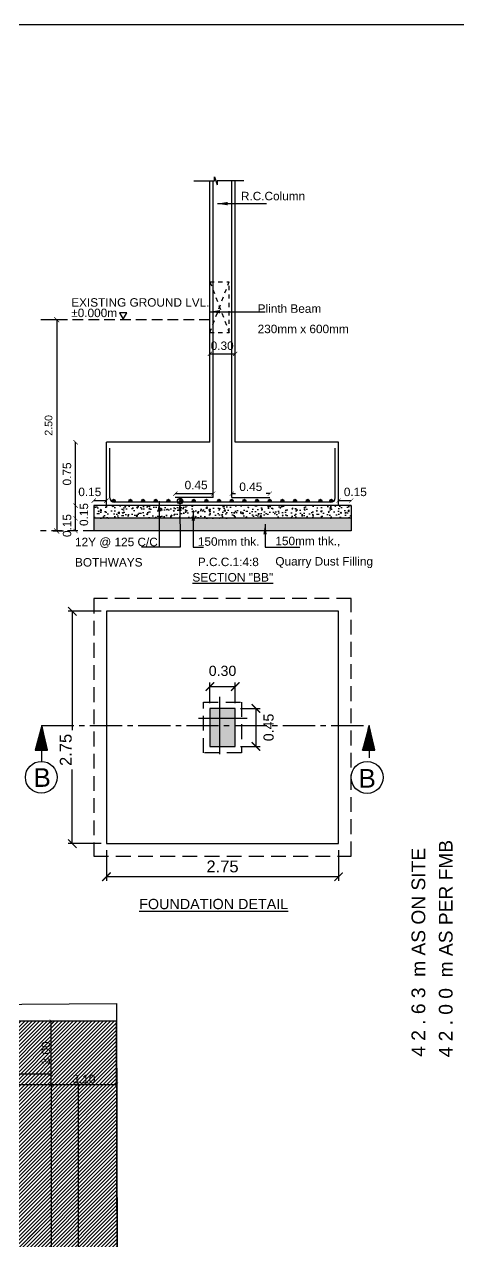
# Model space of a CAD drawing. Header units: metres. Extents: x 2130 to 3135, y 5414 to 5819.
# Drawn here: x 2793.12 to 2803.41, y 5627.74 to 5656.56 of the extents above; entities that cross this region are included whole.
import ezdxf

# ---------------------------------------------------------------- set-up
doc = ezdxf.new("R2010")
doc.units = ezdxf.units.M
doc.header["$MEASUREMENT"] = 0
doc.header["$PDMODE"] = 34
for name, pattern in [('CENTER2', [28.575, 19.05, -3.175, 3.175, -3.175]), ('CONTINU', [0]), ('HIDDEN', [0.375, 0.25, -0.125])]:
    doc.linetypes.add(name, pattern=pattern)
doc.layers.get('0').update_dxf_attribs({"lineweight": 18})
doc.layers.get('Defpoints').update_dxf_attribs({"lineweight": 18})
for name, color, linetype in [('Boundary', 6, 'Continuous'), ('col', 1, 'Continuous'), ('DIM', 8, 'Continuous'), ('FOOT', 6, 'Continuous'), ('FOOT-OUTER DIM', 240, 'CONTINU'), ('FOOTING DIM', 130, 'Continuous'), ('Other Details', 1, 'Continuous'), ('P.C.C', 110, 'HIDDEN'), ('PATTA', 3, 'Continuous'), ('Road', 5, 'HIDDEN'), ('SECTION', 100, 'Continuous'), ('TITLE', 7, 'Continuous'), ('WALL', 2, 'Continuous'), ('WIN', 5, 'Continuous')]:
    doc.layers.add(name, color=color, linetype=linetype)
doc.layers.add('text', color=7, linetype='Continuous', lineweight=25)
doc.styles.add('A1', font='arial.ttf')
doc.styles.add('DD', font='arial.ttf')
doc.styles.add('DIM', font='sanss___.ttf')
doc.styles.add('R1', font='arial.ttf')
doc.styles.add('WMF-Arial0', font='arialbd.ttf')
doc.dimstyles.new('DIM-CMDA', dxfattribs={"dimtxt": 0.2, "dimasz": 0.15, "dimexe": 0.05, "dimexo": 0.0625, "dimgap": 0.05, "dimtad": 1, "dimzin": 1, "dimdsep": 46, "dimtxsty": 'R1', "dimblk": 'ARCHTICK', "dimcen": 0.09, "dimse1": 1, "dimse2": 1, "dimclrd": 8, "dimclre": 8, "dimadec": 0, "dimazin": 0, "dimtm": 1e-09, "dimtfac": 1, "dimtofl": 0, "dimtmove": 2, "dimatfit": 3, "dimfxl": 0, "dimtolj": 1, "dimtzin": 0, "dimlwd": -1, "dimlwe": -1, "dimarcsym": 0})

# ---------------------------------------------------------------- blocks, each defined once
blk = doc.blocks.new('_ArchTick')
at = {"color": 0, "linetype": 'ByBlock', "const_width": 0.15}
blk.add_lwpolyline([(-0.5, -0.5), (0.5, 0.5)], dxfattribs=at)
blk = doc.blocks.new('*D19')
at = {"color": 8}
blk.add_line((2.9, 4.21), (3.05, 4.21), dxfattribs=at)
at = {"layer": 'Defpoints', "color": 0}
for p in [(3.05, 4.21), (2.9, 4.15), (3.05, 4.15)]:
    blk.add_point(p, dxfattribs=at)
at = {"color": 8, "xscale": 0.05, "yscale": 0.05, "zscale": 0.05, "rotation": 180}
blk.add_blockref('_ArchTick', (2.9, 4.21), dxfattribs=at)
at = {"color": 8, "xscale": 0.05, "yscale": 0.05, "zscale": 0.05}
blk.add_blockref('_ArchTick', (3.05, 4.21), dxfattribs=at)
at = {"color": 4, "insert": (3.098, 4.312), "char_height": 0.1, "attachment_point": 5, "style": 'R1'}
blk.add_mtext('\\A1;0.15', dxfattribs=at)
blk = doc.blocks.new('*D20')
at = {"color": 8}
blk.add_line((0, 4.21), (0.15, 4.21), dxfattribs=at)
at = {"layer": 'Defpoints', "color": 0}
for p in [(0.15, 4.21), (0, 4.15), (0.15, 4.15)]:
    blk.add_point(p, dxfattribs=at)
at = {"color": 8, "xscale": 0.05, "yscale": 0.05, "zscale": 0.05, "rotation": 180}
blk.add_blockref('_ArchTick', (0, 4.21), dxfattribs=at)
at = {"color": 8, "xscale": 0.05, "yscale": 0.05, "zscale": 0.05}
blk.add_blockref('_ArchTick', (0.15, 4.21), dxfattribs=at)
at = {"color": 4, "insert": (-0.047, 4.312), "char_height": 0.1, "attachment_point": 5, "style": 'R1'}
blk.add_mtext('\\A1;0.15', dxfattribs=at)
blk = doc.blocks.new('*D21')
at = {"color": 8}
blk.add_line((-0.216, 3.85), (-0.216, 4), dxfattribs=at)
at = {"layer": 'Defpoints', "color": 0}
for p in [(-0.216, 4), (-0.059, 4), (-0.059, 3.85)]:
    blk.add_point(p, dxfattribs=at)
at = {"color": 8, "xscale": 0.05, "yscale": 0.05, "zscale": 0.05}
for p, rotation in [((-0.216, 4), 90), ((-0.216, 3.85), 270)]:
    blk.add_blockref('_ArchTick', p, dxfattribs=dict(at, rotation=rotation))
at = {"color": 4, "insert": (-0.316, 3.914), "char_height": 0.1, "attachment_point": 5, "rotation": 90, "style": 'R1'}
blk.add_mtext('\\A1;0.15', dxfattribs=at)
blk = doc.blocks.new('*D22')
at = {"color": 8}
blk.add_line((-0.216, 4), (-0.216, 4.15), dxfattribs=at)
at = {"layer": 'Defpoints', "color": 0}
for p in [(-0.216, 4.15), (-0.059, 4.15), (-0.059, 4)]:
    blk.add_point(p, dxfattribs=at)
at = {"color": 8, "xscale": 0.05, "yscale": 0.05, "zscale": 0.05}
for p, rotation in [((-0.216, 4.15), 90), ((-0.216, 4), 270)]:
    blk.add_blockref('_ArchTick', p, dxfattribs=dict(at, rotation=rotation))
at = {"color": 4, "insert": (-0.116, 4.045), "char_height": 0.1, "attachment_point": 5, "rotation": 90, "style": 'R1'}
blk.add_mtext('\\A1;0.15', dxfattribs=at)
blk = doc.blocks.new('*D23')
at = {"color": 8}
blk.add_line((-0.216, 4.15), (-0.216, 4.9), dxfattribs=at)
at = {"layer": 'Defpoints', "color": 0}
for p in [(-0.216, 4.9), (0.15, 4.9), (-0.059, 4.15)]:
    blk.add_point(p, dxfattribs=at)
at = {"color": 8, "xscale": 0.05, "yscale": 0.05, "zscale": 0.05}
for p, rotation in [((-0.216, 4.9), 90), ((-0.216, 4.15), 270)]:
    blk.add_blockref('_ArchTick', p, dxfattribs=dict(at, rotation=rotation))
at = {"color": 4, "insert": (-0.317, 4.525), "char_height": 0.1, "attachment_point": 5, "rotation": 90, "style": 'R1'}
blk.add_mtext('\\A1;0.75', dxfattribs=at)
blk = doc.blocks.new('*D24')
at = {"color": 8}
blk.add_line((0.965, 4.292), (1.415, 4.292), dxfattribs=at)
at = {"layer": 'Defpoints', "color": 0}
for p in [(0.965, 4.261), (1.415, 4.292), (1.415, 4.248)]:
    blk.add_point(p, dxfattribs=at)
at = {"color": 8, "xscale": 0.05, "yscale": 0.05, "zscale": 0.05, "rotation": 180}
blk.add_blockref('_ArchTick', (0.965, 4.292), dxfattribs=at)
at = {"color": 8, "xscale": 0.05, "yscale": 0.05, "zscale": 0.05}
blk.add_blockref('_ArchTick', (1.415, 4.292), dxfattribs=at)
at = {"color": 4, "insert": (1.212, 4.393), "char_height": 0.1, "attachment_point": 5, "style": 'R1'}
blk.add_mtext('\\A1;0.45', dxfattribs=at)
blk = doc.blocks.new('*D25')
at = {"color": 8}
for p, q in [((1.635, 4.292), (1.68, 4.292)), ((2.085, 4.292), (2.04, 4.292))]:
    blk.add_line(p, q, dxfattribs=at)
at = {"layer": 'Defpoints', "color": 0}
for p in [(1.635, 4.248), (2.085, 4.292), (2.085, 4.248)]:
    blk.add_point(p, dxfattribs=at)
at = {"color": 8, "xscale": 0.05, "yscale": 0.05, "zscale": 0.05, "rotation": 180}
blk.add_blockref('_ArchTick', (1.635, 4.292), dxfattribs=at)
at = {"color": 8, "xscale": 0.05, "yscale": 0.05, "zscale": 0.05}
blk.add_blockref('_ArchTick', (2.085, 4.292), dxfattribs=at)
at = {"color": 4, "insert": (1.86, 4.373), "char_height": 0.1, "attachment_point": 5, "style": 'R1'}
blk.add_mtext('\\A1;0.45', dxfattribs=at)
blk = doc.blocks.new('*D26')
at = {"color": 8}
blk.add_line((1.375, 5.947), (1.675, 5.947), dxfattribs=at)
at = {"layer": 'Defpoints', "color": 0}
for p in [(1.375, 5.981), (1.675, 5.981), (1.675, 5.947)]:
    blk.add_point(p, dxfattribs=at)
at = {"color": 8, "xscale": 0.05, "yscale": 0.05, "zscale": 0.05, "rotation": 180}
blk.add_blockref('_ArchTick', (1.375, 5.947), dxfattribs=at)
at = {"color": 8, "xscale": 0.05, "yscale": 0.05, "zscale": 0.05}
blk.add_blockref('_ArchTick', (1.675, 5.947), dxfattribs=at)
at = {"color": 4, "insert": (1.521, 6.042), "char_height": 0.1, "attachment_point": 5, "style": 'R1'}
blk.add_mtext('\\A1;0.30', dxfattribs=at)
blk = doc.blocks.new('*D27')
at = {"layer": 'Defpoints', "color": 0}
for p in [(-0.374, 6.35), (-0.542, 3.85), (-0.439, 3.85)]:
    blk.add_point(p, dxfattribs=at)
at = {"layer": 'FOOTING DIM', "color": 8}
for p, q in [((-0.436, 6.35), (-0.519, 6.35)), ((-0.439, 6.35), (-0.439, 3.85)), ((-0.479, 3.85), (-0.359, 3.85))]:
    blk.add_line(p, q, dxfattribs=at)
at = {"layer": 'FOOTING DIM', "color": 8, "xscale": 0.06, "yscale": 0.06, "zscale": 0.06}
for p, rotation in [((-0.439, 6.35), 90), ((-0.439, 3.85), 270)]:
    blk.add_blockref('_ArchTick', p, dxfattribs=dict(at, rotation=rotation))
at = {"layer": 'FOOTING DIM', "color": 240, "insert": (-0.535, 5.1), "char_height": 0.09, "attachment_point": 5, "rotation": 90, "style": 'R1'}
blk.add_mtext('\\A1;2.50', dxfattribs=at)
blk = doc.blocks.new("COL-2'x1'")
blk.add_hatch(color=0).paths.add_polyline_path([(662.777, 118.927), (663.227, 118.927), (663.227, 119.227), (662.777, 119.227)])
at = {"layer": 'col', "color": 0}
for p, q in [((663.112, 119.361), (663.112, 118.786)), ((663.363, 119.112), (662.684, 119.112))]:
    blk.add_line(p, q, dxfattribs=at)
blk.add_lwpolyline([(662.777, 118.927), (663.227, 118.927), (663.227, 119.227), (662.777, 119.227)], close=True, dxfattribs=at)
blk = doc.blocks.new('*D28')
at = {"layer": 'Defpoints', "color": 0, "linetype": 'Continuous'}
for p in [(0.15, 0.137), (2.9, 0.137), (0.15, -0.242)]:
    blk.add_point(p, dxfattribs=at)
at = {"layer": 'FOOT-OUTER DIM', "color": 8, "linetype": 'Continuous'}
for p, q in [((0.15, 0.074), (0.15, -0.292)), ((2.9, 0.074), (2.9, -0.292)), ((2.9, -0.242), (0.15, -0.242))]:
    blk.add_line(p, q, dxfattribs=at)
at = {"layer": 'FOOT-OUTER DIM', "color": 8, "linetype": 'Continuous', "xscale": 0.1, "yscale": 0.1, "zscale": 0.1, "rotation": 180}
blk.add_blockref('_ArchTick', (0.15, -0.242), dxfattribs=at)
at = {"layer": 'FOOT-OUTER DIM', "color": 8, "linetype": 'Continuous', "xscale": 0.1, "yscale": 0.1, "zscale": 0.1}
blk.add_blockref('_ArchTick', (2.9, -0.242), dxfattribs=at)
at = {"layer": 'FOOT-OUTER DIM', "color": 0, "linetype": 'Continuous', "insert": (1.525, -0.121), "char_height": 0.14, "attachment_point": 5, "style": 'R1'}
blk.add_mtext('\\A1;2.75', dxfattribs=at)
blk = doc.blocks.new('*D29')
at = {"layer": 'Defpoints', "color": 0, "linetype": 'Continuous'}
for p in [(1.675, 2.008), (1.375, 1.75), (1.675, 1.75)]:
    blk.add_point(p, dxfattribs=at)
at = {"layer": 'FOOT-OUTER DIM', "color": 8, "linetype": 'Continuous'}
for p, q in [((1.375, 1.812), (1.375, 2.058)), ((1.675, 1.812), (1.675, 2.058)), ((1.375, 2.008), (1.675, 2.008))]:
    blk.add_line(p, q, dxfattribs=at)
at = {"layer": 'FOOT-OUTER DIM', "color": 8, "linetype": 'Continuous', "xscale": 0.1, "yscale": 0.1, "zscale": 0.1, "rotation": 180}
blk.add_blockref('_ArchTick', (1.375, 2.008), dxfattribs=at)
at = {"layer": 'FOOT-OUTER DIM', "color": 8, "linetype": 'Continuous', "xscale": 0.1, "yscale": 0.1, "zscale": 0.1}
blk.add_blockref('_ArchTick', (1.675, 2.008), dxfattribs=at)
at = {"layer": 'FOOT-OUTER DIM', "color": 0, "linetype": 'Continuous', "insert": (1.525, 2.194), "char_height": 0.12, "attachment_point": 5, "style": 'R1'}
blk.add_mtext('\\A1;0.30', dxfattribs=at)
blk = doc.blocks.new('*D30')
at = {"layer": 'Defpoints', "color": 0, "linetype": 'Continuous'}
for p in [(1.675, 1.75), (1.675, 1.3), (1.921, 1.3)]:
    blk.add_point(p, dxfattribs=at)
at = {"layer": 'FOOT-OUTER DIM', "color": 8, "linetype": 'Continuous'}
for p, q in [((1.737, 1.75), (1.971, 1.75)), ((1.921, 1.75), (1.921, 1.3)), ((1.737, 1.3), (1.971, 1.3))]:
    blk.add_line(p, q, dxfattribs=at)
at = {"layer": 'FOOT-OUTER DIM', "color": 8, "linetype": 'Continuous', "xscale": 0.1, "yscale": 0.1, "zscale": 0.1}
for p, rotation in [((1.921, 1.75), 90), ((1.921, 1.3), 270)]:
    blk.add_blockref('_ArchTick', p, dxfattribs=dict(at, rotation=rotation))
at = {"layer": 'FOOT-OUTER DIM', "color": 0, "linetype": 'Continuous', "insert": (2.071, 1.525), "char_height": 0.12, "attachment_point": 5, "rotation": 90, "style": 'R1'}
blk.add_mtext('\\A1;0.45', dxfattribs=at)
blk = doc.blocks.new('*D31')
at = {"layer": 'Defpoints', "color": 0, "linetype": 'Continuous'}
for p in [(0.15, 2.9), (-0.254, 0.15), (0.15, 0.15)]:
    blk.add_point(p, dxfattribs=at)
at = {"layer": 'FOOT-OUTER DIM', "color": 8, "linetype": 'Continuous'}
for p, q in [((0.087, 2.9), (-0.304, 2.9)), ((-0.254, 2.9), (-0.254, 1.493)), ((-0.254, 0.15), (-0.254, 1.026)), ((0.087, 0.15), (-0.304, 0.15))]:
    blk.add_line(p, q, dxfattribs=at)
at = {"layer": 'FOOT-OUTER DIM', "color": 8, "linetype": 'Continuous', "xscale": 0.1, "yscale": 0.1, "zscale": 0.1}
for p, rotation in [((-0.254, 2.9), 90), ((-0.254, 0.15), 270)]:
    blk.add_blockref('_ArchTick', p, dxfattribs=dict(at, rotation=rotation))
at = {"layer": 'FOOT-OUTER DIM', "color": 0, "linetype": 'Continuous', "insert": (-0.331, 1.259), "char_height": 0.14, "attachment_point": 5, "rotation": 90, "style": 'R1'}
blk.add_mtext('\\A1;2.75', dxfattribs=at)
blk = doc.blocks.new('A$C6785d35a')
at = {"color": 5}
blk.add_line((144.4, 21), (144.2, 9), dxfattribs=at)
for points in [[(0.2, 11.9), (24.2, 11.4), (24.4, 23.4), (0.4, 23.9)], [(24.2, 11.4), (48.2, 10.9), (48.4, 22.9), (24.4, 23.4)], [(48.2, 10.9), (72.2, 10.4), (72.4, 22.4), (48.4, 22.9)], [(72.2, 10.4), (96.2, 10), (96.4, 22), (72.4, 22.4)], [(96.2, 10), (144.2, 9), (144.4, 21), (96.4, 22)], [(120.2, 9.5), (144.2, 9), (144.4, 21), (120.4, 21.5)]]:
    blk.add_lwpolyline(points, close=True, dxfattribs=at)
for centre in [(3.5, 14.2), (3.5, 14.2), (3.6, 21.4), (3.6, 21.4), (9.2, 14.1), (9.2, 14.1), (9.4, 21.3), (9.4, 21.3), (15, 14), (15, 14), (15.1, 21.2), (15.1, 21.2), (20.7, 13.9), (20.7, 13.9), (20.9, 21.1), (20.9, 21.1), (27.5, 13.8), (27.5, 13.8), (27.6, 21), (27.6, 21), (33.2, 13.7), (33.2, 13.7), (33.4, 20.9), (33.4, 20.9), (39, 13.5), (39, 13.5), (39.1, 20.7), (39.1, 20.7), (44.7, 13.4), (44.7, 13.4), (44.9, 20.6), (44.9, 20.6), (51.5, 13.3), (51.5, 13.3), (51.6, 20.5), (51.6, 20.5), (57.2, 13.2), (57.2, 13.2), (57.4, 20.4), (57.4, 20.4), (63, 13.1), (63, 13.1), (63.1, 20.3), (63.1, 20.3), (68.7, 12.9), (68.7, 12.9), (68.9, 20.1), (68.9, 20.1), (75.4, 12.8), (75.4, 12.8), (75.6, 20), (75.6, 20), (81.2, 12.7), (81.2, 12.7), (81.3, 19.9), (81.3, 19.9), (87, 12.6), (87, 12.6), (87.1, 19.8), (87.1, 19.8), (92.7, 12.5), (92.7, 12.5), (92.9, 19.7), (92.9, 19.7), (99.4, 12.3), (99.4, 12.3), (99.6, 19.5), (99.6, 19.5), (105.2, 12.2), (105.2, 12.2), (105.3, 19.4), (105.3, 19.4), (111, 12.1), (111, 12.1), (111.1, 19.3), (111.1, 19.3), (116.7, 12), (116.7, 12), (116.9, 19.2), (116.9, 19.2), (123.4, 11.9), (123.4, 11.9), (123.6, 19.1), (123.6, 19.1), (129.2, 11.7), (129.2, 11.7), (129.3, 18.9), (129.3, 18.9), (135, 11.6), (135, 11.6), (135.1, 18.8), (135.1, 18.8), (140.7, 11.5), (140.7, 11.5), (140.9, 18.7), (140.9, 18.7)]:
    blk.add_circle(centre, 0.661, dxfattribs=at)
blk = doc.blocks.new('*D46')
at = {"layer": 'Defpoints', "color": 0}
for p in [(3.31, -3.143), (3.31, -4.766), (26.11, -5.036)]:
    blk.add_point(p, dxfattribs=at)
at = {"layer": 'DIM', "color": 8}
blk.add_line((26.11, -3.143), (3.31, -3.143), dxfattribs=at)
at = {"layer": 'DIM', "color": 8, "xscale": 0.15, "yscale": 0.15, "zscale": 0.15, "rotation": 180}
blk.add_blockref('_ArchTick', (3.31, -3.143), dxfattribs=at)
at = {"layer": 'DIM', "color": 8, "xscale": 0.15, "yscale": 0.15, "zscale": 0.15}
blk.add_blockref('_ArchTick', (26.11, -3.143), dxfattribs=at)
at = {"layer": 'DIM', "color": 2, "insert": (14.71, -2.889), "char_height": 0.4, "attachment_point": 5, "style": 'R1'}
blk.add_mtext('\\A1;22.80', dxfattribs=at)
blk = doc.blocks.new('*D47')
at = {"layer": 'Defpoints', "color": 0}
for p in [(2.39, -3.632), (4.034, -3.632), (4.193, -39.612)]:
    blk.add_point(p, dxfattribs=at)
at = {"layer": 'DIM', "color": 8}
blk.add_line((2.39, -39.612), (2.39, -3.632), dxfattribs=at)
at = {"layer": 'DIM', "color": 8, "xscale": 0.15, "yscale": 0.15, "zscale": 0.15}
for p, rotation in [((2.39, -3.632), 90), ((2.39, -39.612), 270)]:
    blk.add_blockref('_ArchTick', p, dxfattribs=dict(at, rotation=rotation))
at = {"layer": 'DIM', "color": 2, "insert": (2.135, -21.622), "char_height": 0.4, "attachment_point": 5, "rotation": 90, "style": 'R1'}
blk.add_mtext('\\A1;35.98', dxfattribs=at)
blk = doc.blocks.new('*D48')
at = {"layer": 'Defpoints', "color": 0}
for p in [(3.31, -38.868), (26.11, -39.091), (3.31, -40.473)]:
    blk.add_point(p, dxfattribs=at)
at = {"layer": 'DIM', "color": 8}
blk.add_line((26.11, -40.473), (3.31, -40.473), dxfattribs=at)
at = {"layer": 'DIM', "color": 8, "xscale": 0.15, "yscale": 0.15, "zscale": 0.15, "rotation": 180}
blk.add_blockref('_ArchTick', (3.31, -40.473), dxfattribs=at)
at = {"layer": 'DIM', "color": 8, "xscale": 0.15, "yscale": 0.15, "zscale": 0.15}
blk.add_blockref('_ArchTick', (26.11, -40.473), dxfattribs=at)
at = {"layer": 'DIM', "color": 2, "insert": (14.71, -40.219), "char_height": 0.4, "attachment_point": 5, "style": 'R1'}
blk.add_mtext('\\A1;22.80', dxfattribs=at)
blk = doc.blocks.new('*D49')
at = {"layer": 'Defpoints', "color": 0}
for p in [(25.407, -3.632), (27.401, -3.632), (25.503, -39.612)]:
    blk.add_point(p, dxfattribs=at)
at = {"layer": 'DIM', "color": 8}
blk.add_line((27.401, -39.612), (27.401, -3.632), dxfattribs=at)
at = {"layer": 'DIM', "color": 8, "xscale": 0.15, "yscale": 0.15, "zscale": 0.15}
for p, rotation in [((27.401, -3.632), 90), ((27.401, -39.612), 270)]:
    blk.add_blockref('_ArchTick', p, dxfattribs=dict(at, rotation=rotation))
at = {"layer": 'DIM', "color": 2, "insert": (27.146, -21.622), "char_height": 0.4, "attachment_point": 5, "rotation": 90, "style": 'R1'}
blk.add_mtext('\\A1;35.98', dxfattribs=at)
blk = doc.blocks.new('*D50')
at = {"layer": 'Defpoints', "color": 0}
for p in [(3.31, -0.632), (3.31, -0.632), (3.31, -3.632)]:
    blk.add_point(p, dxfattribs=at)
at = {"layer": 'DIM', "color": 8}
blk.add_line((3.31, -3.632), (3.31, -0.632), dxfattribs=at)
at = {"layer": 'DIM', "color": 8, "xscale": 0.15, "yscale": 0.15, "zscale": 0.15}
for p, rotation in [((3.31, -0.632), 90), ((3.31, -3.632), 270)]:
    blk.add_blockref('_ArchTick', p, dxfattribs=dict(at, rotation=rotation))
at = {"layer": 'DIM', "color": 2, "insert": (3.056, -2.132), "char_height": 0.4, "attachment_point": 5, "rotation": 90, "style": 'R1'}
blk.add_mtext('\\A1;3.00', dxfattribs=at)
blk = doc.blocks.new('*D51')
at = {"layer": 'Defpoints', "color": 0}
for p in [(0.009, -3.64), (0.009, -3.64), (3.31, -3.632)]:
    blk.add_point(p, dxfattribs=at)
at = {"layer": 'DIM', "color": 8}
blk.add_line((3.31, -3.632), (0.009, -3.64), dxfattribs=at)
at = {"layer": 'DIM', "color": 8, "xscale": 0.15, "yscale": 0.15, "zscale": 0.15}
for p, rotation in [((0.009, -3.64), 180.1482486315951), ((3.31, -3.632), 0.1482486315953224)]:
    blk.add_blockref('_ArchTick', p, dxfattribs=dict(at, rotation=rotation))
at = {"layer": 'DIM', "color": 2, "insert": (1.659, -3.382), "char_height": 0.4, "attachment_point": 5, "rotation": 0.14825, "style": 'R1'}
blk.add_mtext('\\A1;3.30', dxfattribs=at)
blk = doc.blocks.new('*D52')
at = {"layer": 'Defpoints', "color": 0}
for p in [(26.11, -3.632), (29.209, -3.624), (29.209, -3.624)]:
    blk.add_point(p, dxfattribs=at)
at = {"layer": 'DIM', "color": 8}
blk.add_line((26.11, -3.632), (29.209, -3.624), dxfattribs=at)
at = {"layer": 'DIM', "color": 8, "xscale": 0.15, "yscale": 0.15, "zscale": 0.15}
for p, rotation in [((26.11, -3.632), 180.1482486315951), ((29.209, -3.624), 0.1482486315953216)]:
    blk.add_blockref('_ArchTick', p, dxfattribs=dict(at, rotation=rotation))
at = {"layer": 'DIM', "color": 2, "insert": (27.659, -3.374), "char_height": 0.4, "attachment_point": 5, "rotation": 0.14825, "style": 'R1'}
blk.add_mtext('\\A1;3.10', dxfattribs=at)
blk = doc.blocks.new('*D53')
at = {"layer": 'Defpoints', "color": 0}
for p in [(26.11, -0.632), (26.11, -0.632), (26.11, -3.632)]:
    blk.add_point(p, dxfattribs=at)
at = {"layer": 'DIM', "color": 8}
blk.add_line((26.11, -3.632), (26.11, -0.632), dxfattribs=at)
at = {"layer": 'DIM', "color": 8, "xscale": 0.15, "yscale": 0.15, "zscale": 0.15}
for p, rotation in [((26.11, -0.632), 90), ((26.11, -3.632), 270)]:
    blk.add_blockref('_ArchTick', p, dxfattribs=dict(at, rotation=rotation))
at = {"layer": 'DIM', "color": 2, "insert": (25.856, -2.132), "char_height": 0.4, "attachment_point": 5, "rotation": 90, "style": 'R1'}
blk.add_mtext('\\A1;3.00', dxfattribs=at)
blk = doc.blocks.new('*D54')
at = {"layer": 'Defpoints', "color": 0}
for p in [(0.103, -39.62), (0.103, -39.62), (3.31, -39.612)]:
    blk.add_point(p, dxfattribs=at)
at = {"layer": 'DIM', "color": 8}
blk.add_line((3.31, -39.612), (0.103, -39.62), dxfattribs=at)
at = {"layer": 'DIM', "color": 8, "xscale": 0.15, "yscale": 0.15, "zscale": 0.15}
for p, rotation in [((0.103, -39.62), 180.1482486315951), ((3.31, -39.612), 0.1482486315953224)]:
    blk.add_blockref('_ArchTick', p, dxfattribs=dict(at, rotation=rotation))
at = {"layer": 'DIM', "color": 2, "insert": (1.706, -39.362), "char_height": 0.4, "attachment_point": 5, "rotation": 0.14825, "style": 'R1'}
blk.add_mtext('\\A1;3.21', dxfattribs=at)
blk = doc.blocks.new('*D55')
at = {"layer": 'Defpoints', "color": 0}
for p in [(3.31, -39.612), (3.31, -42.632), (3.31, -42.632)]:
    blk.add_point(p, dxfattribs=at)
at = {"layer": 'DIM', "color": 8}
blk.add_line((3.31, -39.612), (3.31, -42.632), dxfattribs=at)
at = {"layer": 'DIM', "color": 8, "xscale": 0.15, "yscale": 0.15, "zscale": 0.15}
for p, rotation in [((3.31, -39.612), 90), ((3.31, -42.632), 270)]:
    blk.add_blockref('_ArchTick', p, dxfattribs=dict(at, rotation=rotation))
at = {"layer": 'DIM', "color": 2, "insert": (3.056, -41.122), "char_height": 0.4, "attachment_point": 5, "rotation": 90, "style": 'R1'}
blk.add_mtext('\\A1;3.02', dxfattribs=at)
blk = doc.blocks.new('*D56')
at = {"layer": 'Defpoints', "color": 0}
for p in [(26.11, -39.612), (26.11, -42.632), (26.11, -42.632)]:
    blk.add_point(p, dxfattribs=at)
at = {"layer": 'DIM', "color": 8}
blk.add_line((26.11, -39.612), (26.11, -42.632), dxfattribs=at)
at = {"layer": 'DIM', "color": 8, "xscale": 0.15, "yscale": 0.15, "zscale": 0.15}
for p, rotation in [((26.11, -39.612), 90), ((26.11, -42.632), 270)]:
    blk.add_blockref('_ArchTick', p, dxfattribs=dict(at, rotation=rotation))
at = {"layer": 'DIM', "color": 2, "insert": (25.856, -41.122), "char_height": 0.4, "attachment_point": 5, "rotation": 90, "style": 'R1'}
blk.add_mtext('\\A1;3.02', dxfattribs=at)
blk = doc.blocks.new('*D57')
at = {"layer": 'Defpoints', "color": 0}
for p in [(26.11, -39.612), (29.302, -39.604), (29.302, -39.604)]:
    blk.add_point(p, dxfattribs=at)
at = {"layer": 'DIM', "color": 8}
blk.add_line((26.11, -39.612), (29.302, -39.604), dxfattribs=at)
at = {"layer": 'DIM', "color": 8, "xscale": 0.15, "yscale": 0.15, "zscale": 0.15}
for p, rotation in [((26.11, -39.612), 180.1482486315962), ((29.302, -39.604), 0.1482486315962248)]:
    blk.add_blockref('_ArchTick', p, dxfattribs=dict(at, rotation=rotation))
at = {"layer": 'DIM', "color": 2, "insert": (27.706, -39.353), "char_height": 0.4, "attachment_point": 5, "rotation": 0.14825, "style": 'R1'}
blk.add_mtext('\\A1;3.19', dxfattribs=at)
blk = doc.blocks.new('FOOTING WARREN CMDA')
for points in [[(0.217, 4.208, 1), (0.253, 4.208, 1)], [(0.417, 4.208, 1), (0.453, 4.208, 1)], [(0.567, 4.208, 1), (0.603, 4.208, 1)], [(0.717, 4.208, 1), (0.753, 4.208, 1)], [(0.867, 4.208, 1), (0.903, 4.208, 1)], [(1.017, 4.208, 1), (1.053, 4.208, 1)], [(1.167, 4.208, 1), (1.203, 4.208, 1)], [(1.317, 4.208, 1), (1.353, 4.208, 1)], [(1.467, 4.208, 1), (1.503, 4.208, 1)], [(1.617, 4.208, 1), (1.653, 4.208, 1)], [(1.767, 4.208, 1), (1.803, 4.208, 1)], [(1.917, 4.208, 1), (1.953, 4.208, 1)], [(2.067, 4.208, 1), (2.103, 4.208, 1)], [(2.217, 4.208, 1), (2.253, 4.208, 1)], [(2.367, 4.208, 1), (2.403, 4.208, 1)], [(2.517, 4.208, 1), (2.553, 4.208, 1)], [(2.667, 4.208, 1), (2.703, 4.208, 1)], [(2.796, 4.208, 1), (2.832, 4.208, 1)]]:
    blk.add_hatch(color=150).paths.add_polyline_path(points)
at = {"linetype": 'Continuous'}
h = blk.add_hatch(dxfattribs=at)
h.set_pattern_fill('AR-CONC', color=8, scale=0.02, style=0)
h.set_pattern_definition([(50, (-780.94402, -1142.51354), (0.143452037, -0.012550427), [0.015, -0.165]), (355, (-780.94402, -1142.51354), (-0.027750267, 0.150438427), [0.012, -0.132]), (100.451444, (-780.93207, -1142.51459), (0.11570177, 0.137887998), [0.012748038, -0.140228422]), (46.1842, (-780.94402, -1142.47354), (0.213448266, -0.033103856), [0.0225, -0.2475]), (96.635635, (-780.92623, -1142.4763), (0.18693239, 0.19482372), [0.01912207, -0.210342752]), (351.184164, (-780.94402, -1142.47354), (0.18693239, 0.19482372), [0.018, -0.198]), (21, (-780.92402, -1142.48354), (0.11938141, -0.080523778), [0.015, -0.165]), (326, (-780.92402, -1142.48354), (0.048663066, 0.145030009), [0.012, -0.132]), (71.451445, (-780.91407, -1142.49025), (0.168044475, 0.06450623), [0.012748038, -0.140228422]), (37.5, (-780.94402, -1142.51354), (0.002431971, 0.0665787708), [0, -0.1304, 0, -0.134, 0, -0.1325]), (7.5, (-780.94402, -1142.51354), (0.0526139075, 0.0788823424), [0, -0.0764, 0, -0.1274, 0, -0.0505]), (327.5, (-780.98862, -1142.51354), (0.1067644872, -0.0045109743), [0, -0.05, 0, -0.156, 0, -0.207]), (317.5, (-781.00862, -1142.51354), (0.116637234, 0.0200209965), [0, -0.065, 0, -0.1036, 0, -0.147])])
h.paths.add_polyline_path([(3.05, 4.15), (0, 4.15), (0, 4), (3.05, 4)])
h = blk.add_hatch(dxfattribs=at)
h.set_pattern_fill('AR-SAND', color=8, scale=0.03, style=0)
h.set_pattern_definition([(37.5, (-780.94402, -1142.51354), (-0.0018898007, 0.057804713), [0, -0.0456, 0, -0.051, 0, -0.04875]), (7.5, (-780.94402, -1142.51354), (0.053093301, 0.084664382), [0, -0.0246, 0, -0.0411, 0, -0.01575]), (327.5, (-780.98092, -1142.51354), (0.0934242559, 0.0001697716), [0, -0.015, 0, -0.054, 0, -0.0705]), (317.5, (-780.98092, -1142.51354), (0.090183798, 0.026330267), [0, -0.0075, 0, -0.0354, 0, -0.0405])])
h.paths.add_polyline_path([(3.05, 4), (0, 4), (0, 3.85), (3.05, 3.85)])
at = {"layer": 'SECTION', "linetype": 'ByBlock'}
h = blk.add_hatch(dxfattribs=at)
h.set_pattern_fill('ANSI31', color=256, scale=0.001467, angle=270, style=0)
h.set_pattern_definition([(315, (54.3415821, -194.52201963), (0.00012963624322, 0.00012963624322), [])])
h.paths.add_polyline_path([(-0.548, 1.256), (-0.617, 1.547), (-0.695, 1.256)])
h = blk.add_hatch(dxfattribs=at)
h.set_pattern_fill('ANSI31', color=256, scale=0.001467, angle=270, style=0)
h.set_pattern_definition([(315, (58.2187436, -194.52201963), (0.00012963624322, 0.00012963624322), [])])
h.paths.add_polyline_path([(3.329, 1.256), (3.26, 1.547), (3.182, 1.256)])
at = {"color": 8, "lineweight": -3}
for p, q in [((1.185, 7.995), (1.431, 7.995)), ((1.431, 7.995), (1.431, 8.043)), ((1.431, 8.043), (1.462, 7.948)), ((1.779, 7.995), (1.462, 7.995)), ((1.462, 7.995), (1.462, 7.948))]:
    blk.add_line(p, q, dxfattribs=at)
at = {"color": 1, "linetype": 'Continuous'}
for p, q in [((1.375, 4.9), (1.375, 7.995)), ((1.675, 4.9), (1.675, 7.995)), ((1.675, 6.785), (1.675, 6.785)), ((0.15, 4.15), (0.15, 4.9)), ((1.375, 4.9), (0.15, 4.9)), ((2.9, 4.9), (1.675, 4.9)), ((2.9, 4.15), (2.9, 4.9)), ((0, 4.15), (0, 3.85)), ((3.05, 4.15), (0, 4.15)), ((3.05, 4.15), (3.05, 3.85)), ((3.05, 4), (0, 4)), ((3.05, 3.85), (0, 3.85))]:
    blk.add_line(p, q, dxfattribs=at)
at = {"color": 6, "linetype": 'Continuous'}
for p, q in [((1.415, 4.248), (1.415, 7.995)), ((1.635, 4.248), (1.635, 7.995)), ((0.19, 4.241), (0.19, 4.831)), ((2.86, 4.241), (2.86, 4.831)), ((2.809, 4.19), (0.241, 4.19)), ((1.415, 4.248), (0.965, 4.248)), ((1.635, 4.248), (2.085, 4.248))]:
    blk.add_line(p, q, dxfattribs=at)
at = {"color": 5, "linetype": 'HIDDEN', "ltscale": 0.2}
for p, q in [((1.375, 6.8), (1.605, 6.8)), ((1.375, 6.8), (1.605, 6.2)), ((1.375, 6.2), (1.605, 6.8)), ((1.375, 6.2), (1.375, 6.8)), ((1.605, 6.2), (1.605, 6.8)), ((1.375, 6.2), (1.605, 6.2))]:
    blk.add_line(p, q, dxfattribs=at)
at = {"color": 5, "linetype": 'Continuous'}
blk.add_line((1.375, 6.8), (1.375, 6.8), dxfattribs=at)
at = {"color": 9, "linetype": 'HIDDEN', "ltscale": 0.5}
for p, q in [((1.375, 6.35), (-0.629, 6.35)), ((0, 3.85), (-0.629, 3.85))]:
    blk.add_line(p, q, dxfattribs=at)
at = {"color": 4, "lineweight": -3}
blk.add_lwpolyline([(0.348, 6.358), (0.391, 6.432), (0.305, 6.432)], close=True, dxfattribs=at)
at = {"color": 150}
for centre in [(0.235, 4.208), (0.435, 4.208), (0.585, 4.208), (0.735, 4.208), (0.885, 4.208), (1.035, 4.208), (1.185, 4.208), (1.335, 4.208), (1.485, 4.208), (1.635, 4.208), (1.785, 4.208), (1.935, 4.208), (2.085, 4.208), (2.235, 4.208), (2.385, 4.208), (2.535, 4.208), (2.685, 4.208), (2.814, 4.208)]:
    blk.add_circle(centre, 0.0178, dxfattribs=at)
at = {"color": 8, "lineweight": -3}
blk.add_circle((1.023, 4.204), 0.0322, dxfattribs=at)
at = {"color": 6, "linetype": 'Continuous'}
for centre, start, end in [((0.241, 4.241), 180, 270), ((2.809, 4.241), 270, 0)]:
    blk.add_arc(centre, 0.0514, start, end, dxfattribs=at)
at = {"layer": 'FOOT'}
blk.add_lwpolyline([(0.15, 0.15), (2.9, 0.15), (2.9, 2.9), (0.15, 2.9)], close=True, dxfattribs=at)
at = {"layer": 'P.C.C', "ltscale": 0.7}
blk.add_lwpolyline([(0, 0), (3.05, 0), (3.05, 3.05), (0, 3.05)], close=True, dxfattribs=at)
at = {"layer": 'P.C.C', "color": 9, "ltscale": 0.7}
blk.add_lwpolyline([(1.3, 1.825), (1.75, 1.825), (1.75, 1.225), (1.3, 1.225)], close=True, dxfattribs=at)
at = {"layer": 'SECTION', "linetype": 'ByBlock'}
for points in [[(-0.548, 1.256), (-0.617, 1.547), (-0.695, 1.256), (-0.548, 1.256)], [(3.329, 1.256), (3.26, 1.547), (3.182, 1.256), (3.329, 1.256)]]:
    blk.add_lwpolyline(points, dxfattribs=at)
at = {"layer": 'SECTION', "linetype": 'CENTER2', "ltscale": 0.02}
blk.add_lwpolyline([(-0.617, 1.123), (-0.617, 1.547), (3.26, 1.547), (3.26, 1.123)], dxfattribs=at)
at = {"layer": 'SECTION', "linetype": 'ByBlock'}
for centre in [(-0.622, 0.935), (3.238, 0.933)]:
    blk.add_circle(centre, 0.188, dxfattribs=at)
at = {"layer": 'col', "rotation": 90}
blk.add_blockref("COL-2'x1'", (120.602, -661.477), dxfattribs=at)
at = {"color": 4, "lineweight": -3, "char_height": 0.1, "attachment_point": 1, "line_spacing_factor": 1.444114, "style": 'R1'}
for s, insert, width in [('EXISTING GROUND LVL.', (-0.267, 6.605), 1.88874), ('{\\W2.586994; }±0.000m ', (-0.367, 6.481), 1.11288)]:
    blk.add_mtext(s, dxfattribs=dict(at, insert=insert, width=width))
at = {"layer": 'SECTION', "color": 0, "linetype": 'ByBlock', "style": 'DD'}
for p in [(-0.714, 0.822), (3.136, 0.813)]:
    blk.add_text('B', height=0.22, dxfattribs=at).set_placement(p)
at = {"layer": 'text', "lineweight": -3, "char_height": 0.1, "attachment_point": 1, "line_spacing_factor": 1.444114, "style": 'R1'}
for s, insert, width in [('R.C.Column', (1.743, 7.864), 0.86495), ('Plinth Beam\\P230mm x 600mm', (1.941, 6.532), 1.17731), ('12Y @ 125 C/C BOTHWAYS', (-0.222, 3.77), 1.17731), ('150mm thk. P.C.C.1:4:8', (1.233, 3.775), 1.17731), ('150mm thk., \\PQuarry Dust Filling', (2.151, 3.782), 1.17731)]:
    blk.add_mtext(s, dxfattribs=dict(at, insert=insert, width=width))
at = {"layer": 'TITLE', "color": 4, "style": 'R1'}
blk.add_text('%%USECTION "BB"', height=0.10129, dxfattribs=at).set_placement((1.168, 3.251))
for base, p1, p2, picture, middle in [((1.675, 5.947), (1.375, 5.981), (1.675, 5.981), '*D26', (1.521, 6.042)), ((0.15, 4.21), (0, 4.15), (0.15, 4.15), '*D20', (-0.047, 4.312)), ((1.415, 4.292), (0.965, 4.261), (1.415, 4.248), '*D24', (1.212, 4.393)), ((2.085, 4.292), (1.635, 4.248), (2.085, 4.248), '*D25', (1.86, 4.373)), ((3.05, 4.21), (2.9, 4.15), (3.05, 4.15), '*D19', (3.098, 4.312))]:
    dim = blk.add_linear_dim(base=base, p1=p1, p2=p2, dimstyle='DIM-CMDA', override={"dimtxt": 0.1, "dimasz": 0.05, "dimpost": '\\X', "dimclrt": 4})
    dim.commit()
    dim.dimension.update_dxf_attribs({"geometry": picture, "text_midpoint": middle, "dimtype": 128})
dim = blk.add_linear_dim(base=(-0.216, 4.9), p1=(-0.059, 4.15), p2=(0.15, 4.9), angle=90, dimstyle='DIM-CMDA', override={"dimtxt": 0.1, "dimasz": 0.05, "dimpost": '\\X', "dimclrt": 4})
dim.commit()
dim.dimension.update_dxf_attribs({"geometry": '*D23', "text_midpoint": (-0.317, 4.525)})
for base, p1, p2, picture, middle in [((-0.216, 4), (-0.059, 3.85), (-0.059, 4), '*D21', (-0.316, 3.914)), ((-0.216, 4.15), (-0.059, 4), (-0.059, 4.15), '*D22', (-0.116, 4.045))]:
    dim = blk.add_linear_dim(base=base, p1=p1, p2=p2, angle=90, dimstyle='DIM-CMDA', override={"dimtxt": 0.1, "dimasz": 0.05, "dimpost": '\\X', "dimclrt": 4})
    dim.commit()
    dim.dimension.update_dxf_attribs({"geometry": picture, "text_midpoint": middle, "dimtype": 128})
at = {"layer": 'FOOT-OUTER DIM', "linetype": 'Continuous'}
for base, p1, p2, angle, override, picture, middle, dimtype in [((-0.254, 0.15), (0.15, 2.9), (0.15, 0.15), 270, {"dimtxt": 0.14, "dimasz": 0.1, "dimpost": '\\X', "dimse1": 0, "dimse2": 0}, '*D31', (-0.331, 1.259), 129), ((1.921, 1.3), (1.675, 1.75), (1.675, 1.3), 90, {"dimtxt": 0.12, "dimasz": 0.1, "dimpost": '\\X', "dimse1": 0, "dimse2": 0}, '*D30', (2.071, 1.525), 128)]:
    dim = blk.add_linear_dim(base=base, p1=p1, p2=p2, angle=angle, dimstyle='DIM-CMDA', override=override, dxfattribs=at)
    dim.commit()
    dim.dimension.update_dxf_attribs({"geometry": picture, "text_midpoint": middle, "dimtype": dimtype})
for base, p1, p2, override, picture, middle in [((1.675, 2.008), (1.375, 1.75), (1.675, 1.75), {"dimtxt": 0.12, "dimasz": 0.1, "dimpost": '\\X', "dimse1": 0, "dimse2": 0}, '*D29', (1.525, 2.194)), ((0.15, -0.242), (2.9, 0.137), (0.15, 0.137), {"dimtxt": 0.14, "dimasz": 0.1, "dimpost": '\\X', "dimse1": 0, "dimse2": 0}, '*D28', (1.525, -0.121))]:
    dim = blk.add_linear_dim(base=base, p1=p1, p2=p2, dimstyle='DIM-CMDA', override=override, dxfattribs=at)
    dim.commit()
    dim.dimension.update_dxf_attribs({"geometry": picture, "text_midpoint": middle})
at = {"layer": 'FOOTING DIM', "color": 0}
dim = blk.add_linear_dim(base=(-0.439, 3.85), p1=(-0.374, 6.35), p2=(-0.542, 3.85), angle=90, text='2.50', dimstyle='DIM-CMDA', override={"dimtxt": 0.09, "dimasz": 0.06, "dimexe": 0.08, "dimpost": '\\X', "dimse1": 0, "dimse2": 0, "dimclrt": 240, "dimfxl": 0.25}, dxfattribs=at)
dim.commit()
dim.dimension.update_dxf_attribs({"geometry": '*D27', "text_midpoint": (-0.535, 5.1)})
at = {"layer": 'text', "lineweight": -3}
for points, override in [([(1.464, 7.724), (2.047, 7.724)], {"dimasz": 0.12, "dimgap": 0, "dimtad": 0}), ([(1.374, 6.445), (2.032, 6.445)], {"dimasz": 0.12, "dimgap": 0, "dimtad": 0}), ([(1.02, 4.208), (1.022, 3.657), (0.566, 3.657)], {"dimasz": 0.12, "dimtad": 0, "dimtxsty": 'R1'}), ([(0.775, 4.204), (0.775, 3.657), (0.566, 3.657)], {"dimasz": 0.12, "dimtad": 0, "dimtxsty": 'R1'}), ([(1.179, 4.092), (1.179, 3.657), (1.301, 3.657)], {"dimasz": 0.12, "dimgap": 0, "dimtad": 0, "dimtxsty": 'R1'}), ([(2.029, 3.93), (2.029, 3.657), (2.44, 3.657)], {"dimasz": 0.12, "dimgap": 0, "dimtad": 0, "dimtxsty": 'R1'})]:
    blk.add_leader(points, dimstyle='DIM-CMDA', override=override, dxfattribs=at)
blk = doc.blocks.new('A$C6B3F48A7')
h = blk.add_hatch()
h.set_pattern_fill('ANSI31', color=8, scale=15, style=0)
h.paths.add_polyline_path([(26.11, -39.612), (3.31, -39.612), (3.31, -3.632), (26.11, -3.632)])
at = {"layer": 'Boundary'}
h = blk.add_hatch(dxfattribs=at)
h.set_pattern_fill('ANSI31', color=8, style=0)
h.set_pattern_definition([(45, (-542.83053, -143.30879), (-0.088388348, 0.088388348), [])])
h.paths.add_polyline_path([(29.31, -42.632), (29.202, -0.632), (0.002, -0.632), (0.11, -42.632)])
blk.add_lwpolyline([(0, 0), (29.199, 0.206), (29.31, -42.632), (0.11, -42.632)], close=True, dxfattribs=at)
at = {"layer": 'PATTA'}
blk.add_lwpolyline([(29.31, -42.632), (29.202, -0.632), (0.002, -0.632), (0.11, -42.632), (29.31, -42.632)], dxfattribs=at)
at = {"layer": 'Road', "linetype": 'Continuous'}
for p, q in [((0.11, -42.632), (-0.75, -42.632)), ((29.31, -42.632), (30.156, -42.632)), ((30.156, -46.132), (-0.75, -46.132))]:
    blk.add_line(p, q, dxfattribs=at)
at = {"layer": 'Road', "color": 8, "linetype": 'Continuous'}
for points in [[(-0.75, -42.391), (-0.75, -44.416), (-1.15, -44.616), (-0.35, -44.616), (-0.75, -44.816), (-0.75, -46.406)], [(30.156, -42.391), (30.156, -44.416), (29.756, -44.616), (30.556, -44.616), (30.156, -44.816), (30.156, -46.406)]]:
    blk.add_lwpolyline(points, dxfattribs=at)
at = {"layer": 'WALL', "color": 1}
blk.add_lwpolyline([(26.11, -39.612), (3.31, -39.612), (3.31, -3.632), (26.11, -3.632)], close=True, dxfattribs=at)
at = {"layer": 'WIN', "linetype": 'HIDDEN'}
for p, q in [((5.627, -42.402), (9.127, -42.632)), ((9.127, -42.402), (5.627, -42.632)), ((20.173, -42.402), (23.673, -42.632)), ((23.673, -42.402), (20.173, -42.632))]:
    blk.add_line(p, q, dxfattribs=at)
at = {"layer": 'WIN', "color": 2}
for points in [[(5.397, -42.402), (5.627, -42.402), (5.627, -42.632), (5.397, -42.632)], [(9.127, -42.402), (9.357, -42.402), (9.357, -42.632), (9.127, -42.632)], [(19.943, -42.402), (20.173, -42.402), (20.173, -42.632), (19.943, -42.632)], [(23.673, -42.402), (23.903, -42.402), (23.903, -42.632), (23.673, -42.632)]]:
    blk.add_lwpolyline(points, close=True, dxfattribs=at)
at = {"layer": 'WIN', "color": 5, "xscale": 0.0231581303091612, "yscale": 0.0231581303091612, "zscale": 0.0231581303091612, "rotation": 1.140675214274166}
for p in [(5.74, -42.893), (20.285, -42.893)]:
    blk.add_blockref('A$C6785d35a', p, dxfattribs=at)
at = {"layer": 'Boundary', "style": 'DIM'}
for p in [(12.322, 0.378), (10.51, -43.365)]:
    blk.add_text('2 9 . 2 0  m AS ON SITE & FMB', height=0.45, dxfattribs=at).set_placement(p)
for s, p in [('4 2 . 6 3  m AS ON SITE', (-1.004, -20.782)), ('4 2 . 8 4  m AS ON SITE', (30.006, -20.782))]:
    blk.add_text(s, height=0.45, rotation=90, dxfattribs=at).set_placement(p)
at = {"layer": 'PATTA', "style": 'DIM'}
for p in [(-0.356, -20.795), (30.636, -20.849)]:
    blk.add_text('4 2 . 0 0  m AS PER FMB', height=0.45, rotation=90, dxfattribs=at).set_placement(p)
at = {"layer": 'text', "color": 7, "lineweight": 0, "style": 'WMF-Arial0'}
for s, p in [('SUNDAR STREET', (12.961, -44.769)), ('12.00m WIDE', (13.393, -45.328))]:
    blk.add_text(s, height=0.5, dxfattribs=at).set_placement(p)
at = {"layer": 'text', "attachment_point": 1, "style": 'A1'}
for s, insert, char_height, width in [('{\\W9.274474; }S.NO. 121 / 1A2\\P{\\W1.719992; }(GROUND + 2 FLOORS - \\P{\\W5.149693; }SCHOOL BUILDING)', (12.049, 3.894), 0.5, 8.61779), ('{\\W1.868534; }S.NO. 121 / 1B', (11.398, -17.18), 0.5, 5.3545), ('{\\W9.299049; }PROPOSED BUILDING \\P{\\W6.28573;  }STILT + 5 FLOORS', (8.824, -18.888), 0.5, 10.96396), ('{\\W9.309196; }S.NO. 121 / 1A2\\P{\\W2.955066; }(GROUND + 1 FLOOR - \\P{\\W1.044697; }RESIDENTIAL BUILDING)', (-10.28, -19.94), 0.5, 8.63126), ('{\\W9.544697; }S.NO. 121 / 1A1\\P{\\W2.955066; }(GROUND + 1 FLOOR - \\P{\\W1.044697; }RESIDENTIAL BUILDING)', (30.52, -19.94), 0.5, 8.63126), ('{\\W1.316556; }3.50 m WIDE GATE', (4.609, -41.219), 0.4, 5.3545), ('{\\W1.316556; }3.50 m WIDE GATE', (19.218, -41.219), 0.4, 5.3545), ('{\\W7.88016;  }IN', (4.835, -41.834), 0.4, 5.3545), ('{\\W6.78438;  }OUT', (19.392, -41.796), 0.4, 5.3545), ('75mm HIGH  DWARF WALL', (5.18, -42.946), 0.4, 3.96046), ('75mm HIGH  DWARF WALL', (21.031, -43.051), 0.4, 3.96046), ('{\\W1.102278; }S.NO. 121 / 1A1', (2.952, -45.147), 0.5, 5.3545)]:
    blk.add_mtext(s, dxfattribs=dict(at, insert=insert, char_height=char_height, width=width))
at = {"layer": 'DIM', "color": 7}
for p1, p2, picture, middle in [((3.31, -3.632), (3.31, -0.632), '*D50', (3.056, -2.132)), ((26.11, -3.632), (26.11, -0.632), '*D53', (25.856, -2.132)), ((3.31, -3.632), (0.009, -3.64), '*D51', (1.659, -3.382)), ((26.11, -3.632), (29.209, -3.624), '*D52', (27.659, -3.374)), ((3.31, -39.612), (0.103, -39.62), '*D54', (1.706, -39.362)), ((26.11, -39.612), (29.302, -39.604), '*D57', (27.706, -39.353)), ((3.31, -39.612), (3.31, -42.632), '*D55', (3.056, -41.122)), ((26.11, -39.612), (26.11, -42.632), '*D56', (25.856, -41.122))]:
    dim = blk.add_aligned_dim(p1=p1, p2=p2, distance=0, dimstyle='DIM-CMDA', override={"dimtxt": 0.4, "dimpost": '\\X', "dimclrt": 2}, dxfattribs=at)
    dim.commit()
    dim.dimension.update_dxf_attribs({"geometry": picture, "text_midpoint": middle})
for base, p1, p2, picture, middle in [((3.31, -3.143), (26.11, -5.036), (3.31, -4.766), '*D46', (14.71, -2.889)), ((3.31, -40.473), (26.11, -39.091), (3.31, -38.868), '*D48', (14.71, -40.219))]:
    dim = blk.add_linear_dim(base=base, p1=p1, p2=p2, dimstyle='DIM-CMDA', override={"dimtxt": 0.4, "dimpost": '\\X', "dimclrt": 2}, dxfattribs=at)
    dim.commit()
    dim.dimension.update_dxf_attribs({"geometry": picture, "text_midpoint": middle})
for base, p1, p2, picture, middle in [((2.39, -3.632), (4.193, -39.612), (4.034, -3.632), '*D47', (2.135, -21.622)), ((27.401, -3.632), (25.503, -39.612), (25.407, -3.632), '*D49', (27.146, -21.622))]:
    dim = blk.add_linear_dim(base=base, p1=p1, p2=p2, angle=90, dimstyle='DIM-CMDA', override={"dimtxt": 0.4, "dimpost": '\\X', "dimclrt": 2}, dxfattribs=at)
    dim.commit()
    dim.dimension.update_dxf_attribs({"geometry": picture, "text_midpoint": middle})
at = {"color": 7}
for points, override in [([(8.863, -42.618), (8.863, -43.545), (8.19, -43.545)], {"dimasz": 0.4, "dimgap": 0.05, "dimtad": 0}), ([(20.383, -42.618), (20.383, -43.545), (21.056, -43.545)], {"dimasz": 0.4, "dimtad": 0})]:
    blk.add_leader(points, dimstyle='DIM-CMDA', override=override, dxfattribs=at)
at = {"layer": 'text', "color": 7, "lineweight": 0}
for points in [[(10.618, -44.907), (12.618, -44.907)], [(20.829, -44.907), (18.829, -44.907)]]:
    blk.add_leader(points, dimstyle='DIM-CMDA', override={"dimasz": 0.75, "dimgap": 0.05, "dimtad": 0, "dimclrd": 7, "dimfxl": 0, "dimfxlon": 1, "dimarcsym": 1}, dxfattribs=at)

msp = doc.modelspace()

# ---------------------------------------------------------------- linework, layer by layer
at = {"layer": 'TITLE', "color": 7}
msp.add_lwpolyline([(2774.752, 5656.556), (2862.752, 5656.556), (2862.752, 5595.775), (2774.752, 5595.775)], close=True, dxfattribs=at)

# ---------------------------------------------------------------- block references
at = {"xscale": 0.5, "yscale": 0.5, "zscale": 0.5}
msp.add_blockref('A$C6B3F48A7', (2780.702, 5633.278), dxfattribs=at)
at = {"layer": 'WALL', "xscale": 2, "yscale": 2, "zscale": 2}
msp.add_blockref('FOOTING WARREN CMDA', (2794.765, 5636.864), dxfattribs=at)

# ---------------------------------------------------------------- texts
at = {"layer": 'Boundary', "style": 'DIM'}
msp.add_text('4 2 . 6 3  m AS ON SITE', height=0.325, rotation=90, dxfattribs=at).set_placement((2802.617, 5632.118))
at = {"layer": 'Other Details', "color": 7, "style": 'DIM'}
msp.add_text('%%UFOUNDATION DETAIL', height=0.24342, dxfattribs=at).set_placement((2795.84, 5635.613))
at = {"layer": 'PATTA', "style": 'DIM'}
msp.add_text('4 2 . 0 0  m AS PER FMB', height=0.325, rotation=90, dxfattribs=at).set_placement((2803.265, 5632.105))

doc.saveas('drawing.dxf')
